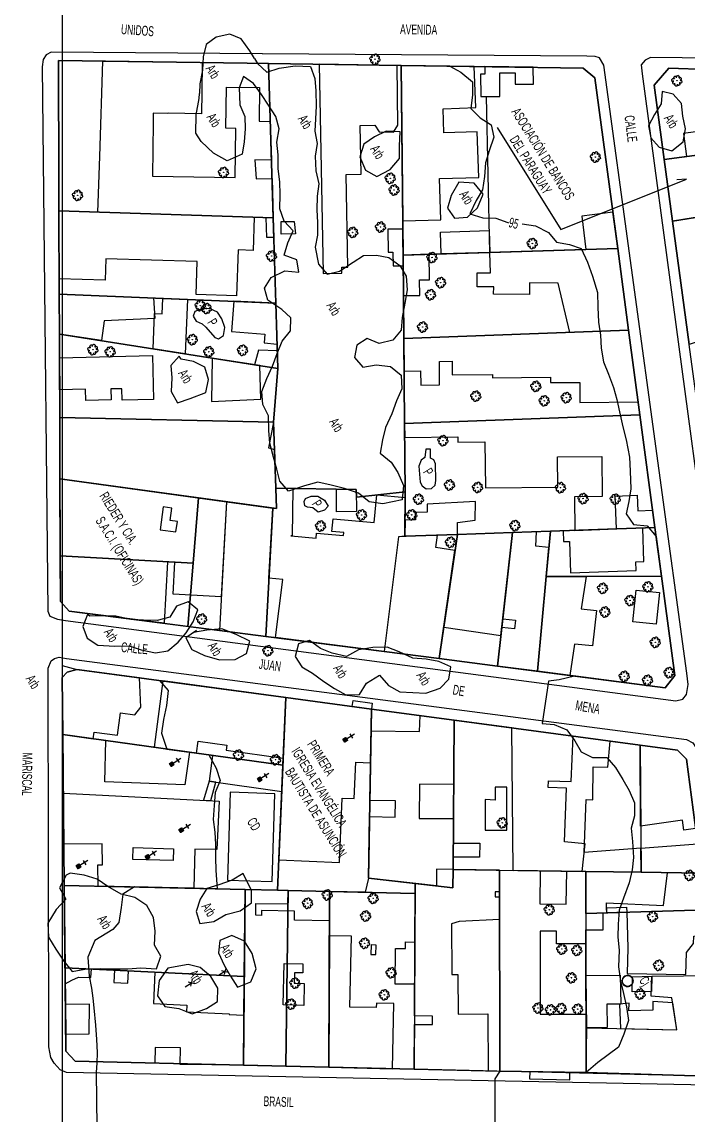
# Model space of a CAD drawing. Header units: millimetres. Extents: x 438774 to 440085, y 7202522 to 7203572.
# Drawn here: x 438774.3 to 438909.6, y 7203032.5 to 7203254.6 of the extents above; entities that cross this region are included whole.
import ezdxf

# ---------------------------------------------------------------- set-up
doc = ezdxf.new("R2010")
doc.units = ezdxf.units.MM
doc.linetypes.add('00', pattern=[10, 0, -10])
for name, color, linetype in [('0505', 1, 'Continuous'), ('0506', 1, 'Continuous'), ('0603', 1, 'Continuous'), ('0604', 7, 'Continuous'), ('0611', 30, 'Continuous'), ('0612', 7, 'Continuous'), ('0703', 6, 'Continuous'), ('0705', 242, 'Continuous'), ('0707', 7, 'Continuous'), ('0801', 10, 'Continuous'), ('0803', 160, 'Continuous'), ('0804', 170, 'Continuous'), ('0807', 10, 'Continuous'), ('0808', 7, 'Continuous'), ('0821', 10, 'Continuous'), ('0822', 7, 'Continuous'), ('0835', 7, 'Continuous'), ('0836', 7, 'Continuous'), ('0845', 10, 'Continuous'), ('0853', 7, 'Continuous'), ('0857', 255, 'Continuous'), ('0858', 7, 'Continuous'), ('0859', 10, 'Continuous'), ('1005', 3, 'Continuous'), ('1006', 3, 'Continuous'), ('1007', 3, 'Continuous')]:
    doc.layers.add(name, color=color, linetype=linetype)
doc.styles.add('02', font='swissc.ttf')

# ---------------------------------------------------------------- blocks, each defined once
blk = doc.blocks.new('13')
for p, q in [((-0.53, 1.12), (0.52, 1.12)), ((0, 1.88), (0, 0)), ((-0.38, -0.01), (0.38, -0.01)), ((-0.38, -0.03), (0.38, -0.03)), ((-0.38, -0.04), (0.38, -0.04)), ((-0.38, -0.06), (0.38, -0.06)), ((-0.38, -0.07), (0.38, -0.07)), ((-0.38, -0.09), (0.38, -0.09)), ((-0.38, -0.1), (0.38, -0.1)), ((-0.38, -0.12), (0.38, -0.12)), ((-0.38, -0.13), (0.38, -0.13)), ((-0.38, -0.15), (0.38, -0.15)), ((-0.38, -0.16), (0.38, -0.16)), ((-0.38, -0.18), (0.38, -0.18)), ((-0.38, -0.19), (0.38, -0.19)), ((-0.38, -0.21), (0.38, -0.21)), ((-0.38, -0.22), (0.38, -0.22)), ((-0.38, -0.24), (0.38, -0.24)), ((-0.38, -0.25), (0.38, -0.25)), ((-0.38, -0.27), (0.38, -0.27)), ((-0.38, -0.28), (0.38, -0.28)), ((-0.38, -0.3), (0.38, -0.3)), ((-0.38, -0.31), (0.38, -0.31)), ((-0.38, -0.33), (0.38, -0.33)), ((-0.38, -0.34), (0.38, -0.34)), ((-0.38, -0.36), (0.38, -0.36)), ((-0.38, -0.37), (0.38, -0.37)), ((-0.38, -0.39), (0.38, -0.39)), ((-0.38, -0.4), (0.38, -0.4)), ((-0.38, -0.42), (0.38, -0.42)), ((-0.38, -0.43), (0.38, -0.43)), ((-0.38, -0.45), (0.38, -0.45)), ((-0.38, -0.46), (0.38, -0.46)), ((-0.38, -0.48), (0.38, -0.48)), ((-0.38, -0.49), (0.38, -0.49)), ((-0.38, -0.51), (0.38, -0.51)), ((-0.38, -0.52), (0.38, -0.52)), ((-0.38, -0.54), (0.38, -0.54)), ((-0.38, -0.55), (0.38, -0.55)), ((-0.38, -0.57), (0.38, -0.57)), ((-0.38, -0.58), (0.38, -0.58)), ((-0.38, -0.6), (0.38, -0.6)), ((-0.38, -0.61), (0.38, -0.61))]:
    blk.add_line(p, q)
blk.add_lwpolyline([(-0.38, -0.62), (-0.38, 0), (0.38, 0), (0.38, -0.62)], close=True)
blk = doc.blocks.new('18')
for points in [[(-0.5, 1), (0.5, 2)], [(-0.5, 2), (0.5, 1)], [(0, 0), (0, 1.5)]]:
    blk.add_lwpolyline(points)
blk = doc.blocks.new('09')
for p, q in [((-0.04, 0.01), (0.04, 0.01)), ((-0.02, 0.03), (0.02, 0.03)), ((0, 0.05), (0, 0.05)), ((-0.04, -0.01), (0.04, -0.01)), ((-0.02, -0.03), (0.02, -0.03))]:
    blk.add_line(p, q)
for points in [[(-0.61, 0.39), (-0.76, 0.34), (-0.88, 0.27), (-0.97, 0.13), (-1, 0), (-0.96, -0.15), (-0.88, -0.26), (-0.83, -0.31), (-0.73, -0.36), (-0.58, -0.38)], [(-0.12, 0.67), (-0.2, 0.77), (-0.32, 0.84), (-0.46, 0.87), (-0.62, 0.83), (-0.74, 0.77), (-0.81, 0.63), (-0.83, 0.49), (-0.83, 0.42), (-0.79, 0.32), (-0.69, 0.22), (-0.62, 0.16)], [(-0.41, 0.6), (-0.39, 0.72), (-0.35, 0.82), (-0.3, 0.88), (-0.18, 0.96), (-0.03, 1), (0.1, 0.96), (0.24, 0.87), (0.31, 0.75), (0.36, 0.62), (0.37, 0.55)], [(0.11, 0.66), (0.19, 0.71), (0.31, 0.78), (0.42, 0.81), (0.49, 0.81), (0.63, 0.78), (0.76, 0.7), (0.82, 0.58), (0.84, 0.41), (0.81, 0.28), (0.75, 0.16), (0.69, 0.06)], [(0.67, -0.42), (0.8, -0.38), (0.91, -0.29), (0.99, -0.14), (1.01, -0.01), (0.95, 0.14), (0.86, 0.24), (0.8, 0.29), (0.7, 0.32), (0.56, 0.34)], [(-0.14, -0.69), (-0.19, -0.75), (-0.3, -0.83), (-0.4, -0.87), (-0.48, -0.87), (-0.61, -0.83), (-0.74, -0.75), (-0.8, -0.63), (-0.83, -0.47), (-0.79, -0.33), (-0.7, -0.18), (-0.64, -0.12)], [(-0.38, -0.63), (-0.34, -0.76), (-0.26, -0.88), (-0.13, -0.97), (0.01, -1.01), (0.15, -0.97), (0.27, -0.88), (0.32, -0.83), (0.36, -0.73), (0.38, -0.57)], [(0.15, -0.7), (0.32, -0.83), (0.46, -0.87), (0.62, -0.85), (0.74, -0.79), (0.83, -0.66), (0.86, -0.52), (0.86, -0.45), (0.83, -0.34), (0.74, -0.24), (0.67, -0.18)]]:
    blk.add_lwpolyline(points)
blk.add_lwpolyline([(0, -0.05), (-0.05, 0), (0, 0.05), (0.05, 0)], close=True)

msp = doc.modelspace()

# ---------------------------------------------------------------- linework, layer by layer
msp.add_lwpolyline([(440081.59, 7203556.96), (438782.49, 7203556.96), (438782.49, 7202523.15), (440081.59, 7202523.15)], close=True)
at = {"layer": '0505', "linetype": 'Continuous', "flags": 128}
for points, elevation in [([(438820.09, 7203246.2), (438861.21, 7203245.61), (438863.45, 7203244.39), (438865.84, 7203242.43), (438865.81, 7203239.76), (438865.49, 7203237.01), (438867.36, 7203235.14), (438869.64, 7203233.66), (438870.15, 7203231.16), (438869.24, 7203228.43), (438868.45, 7203225.96), (438868.24, 7203223.18), (438867.87, 7203220.46), (438866.6, 7203218.3), (438865.27, 7203215.59), (438867.93, 7203214.77), (438870.59, 7203214.7), (438873.02, 7203213.82)], 95), ([(438875.9, 7203213.54), (438878.62, 7203213.19), (438881.29, 7203211.81), (438882.92, 7203209.84), (438885.57, 7203209.4), (438887.91, 7203208.54), (438889.23, 7203205.82), (438890.2, 7203202.94), (438891.24, 7203199.63), (438891.32, 7203196.63), (438891.46, 7203193.57), (438891.84, 7203190.94), (438891.96, 7203188.33), (438892.43, 7203185.55), (438893.45, 7203183.01), (438894.49, 7203180.34), (438895.16, 7203177.92), (438895.71, 7203175.41), (438896.41, 7203172.31), (438897.05, 7203169.66), (438897.74, 7203166.18), (438897.89, 7203163.3), (438898, 7203159.73), (438897.62, 7203157.19), (438897.05, 7203154.64), (438898.57, 7203152.51), (438901.29, 7203152.23), (438903.15, 7203150.07), (438906.93, 7203121.81), (438905.01, 7203119.34), (438886.53, 7203121.71), (438883.46, 7203120.93), (438881.25, 7203120.66), (438879.97, 7203112.08), (438882.41, 7203111.89), (438884.98, 7203110.8), (438886.64, 7203108.55), (438887.91, 7203106.3), (438890.23, 7203105.14), (438893.13, 7203105.19), (438894.86, 7203103.12), (438896.4, 7203100.66), (438897.64, 7203098.46), (438898.77, 7203095.92), (438898.74, 7203093.32), (438898.05, 7203090.8), (438898.36, 7203088.12), (438898.56, 7203084.86), (438898.29, 7203082.31), (438897.64, 7203079.72), (438896.51, 7203076.57), (438895.66, 7203074.13), (438895.42, 7203071.29), (438895.39, 7203068.65), (438895.62, 7203066.01), (438895.5, 7203062.65), (438895.89, 7203059.71), (438896.5, 7203057.22), (438897.11, 7203054.49), (438897.55, 7203051.72), (438896.57, 7203048.92), (438895.51, 7203046.34), (438893.39, 7203044.74), (438891.27, 7203043.2), (438888.91, 7203041.16), (438871.39, 7203041.44), (438870.34, 7203039.9), (438870.35, 7203028.74)], 95), ([(438782.49, 7203123.83), (438785.45, 7203123.05), (438802.26, 7203120.8), (438804, 7203118.78), (438803.68, 7203115.72), (438803.03, 7203112.88), (438802.62, 7203110.08), (438803.77, 7203106.87), (438812.26, 7203105.69), (438813.79, 7203102.99), (438814.54, 7203100.49), (438813.55, 7203098.07), (438813.32, 7203095.44), (438813.16, 7203092.55), (438813.46, 7203089.97), (438813.62, 7203087.46), (438813.6, 7203084.84), (438813.66, 7203082.22), (438813.98, 7203078.47), (438797.14, 7203078.86), (438794.78, 7203077.37), (438794.44, 7203074.68), (438793.97, 7203071.66), (438792.77, 7203070.19), (438789.12, 7203068), (438787.67, 7203064.58), (438787.93, 7203060.71), (438788.46, 7203058.31), (438788.67, 7203056.29), (438788.89, 7203054.27), (438789.26, 7203050.81), (438789.42, 7203047.89), (438789.61, 7203045.22), (438789.5, 7203043.09), (438789.4, 7203041.23), (438789.54, 7203030.04)], 100)]:
    msp.add_lwpolyline(points, dxfattribs=dict(at, elevation=elevation))
at = {"layer": '0505', "linetype": '00', "elevation": 95, "flags": 128}
msp.add_lwpolyline([(438873.02, 7203213.82), (438875.9, 7203213.54)], dxfattribs=at)
at = {"layer": '0603', "linetype": 'Continuous', "flags": 128}
for points in [[(438823.13, 7203248.11), (438780.22, 7203248.43), (438779.2, 7203247.9), (438778.62, 7203246.97), (438778.42, 7203245.47), (438778.68, 7203220.05)], [(438891.67, 7203247.31), (438890.74, 7203247.54), (438889.09, 7203247.64), (438823.14, 7203248.11)], [(438952.82, 7203245.27), (438951.23, 7203246.78), (438949.46, 7203247.12), (438946.92, 7203246.88), (438902.02, 7203247.35), (438900.94, 7203246.81), (438900.09, 7203245.9)], [(438778.68, 7203220.05), (438779.55, 7203134.88)], [(438780.85, 7203043.09), (438780.15, 7203044.2), (438779.76, 7203046.4), (438779.64, 7203123.34)]]:
    msp.add_lwpolyline(points, dxfattribs=at)
at = {"layer": '0611', "linetype": 'Continuous', "flags": 128}
for points in [[(438907.16, 7203116.69), (438908.57, 7203117.04), (438909.28, 7203117.94), (438909.62, 7203120), (438909.35, 7203122.3), (438892.55, 7203245.84), (438891.67, 7203247.31)], [(438900.09, 7203245.9), (438900.32, 7203244.06), (438927.69, 7203040.36)], [(438779.55, 7203134.88), (438780, 7203133.87), (438781.5, 7203133.25), (438783.12, 7203132.98), (438907.16, 7203116.69)], [(438779.64, 7203123.34), (438780.26, 7203124.83), (438780.92, 7203125.24), (438781.84, 7203125.53), (438783.35, 7203125.27), (438909.29, 7203108.84)], [(438909.29, 7203108.84), (438910.63, 7203108.11), (438911.22, 7203107.17), (438911.52, 7203105.7), (438920.12, 7203041.13), (438919.54, 7203039.68), (438918.58, 7203038.86), (438917.03, 7203038.54), (438783.32, 7203041.17), (438782.06, 7203041.72), (438780.85, 7203043.09)]]:
    msp.add_lwpolyline(points, dxfattribs=at)
at = {"layer": '0703', "linetype": 'Continuous', "flags": 128}
for points in [[(438820.08, 7203246.19), (438781.7, 7203246.74), (438781.79, 7203222.02)], [(438820.09, 7203246.2), (438824.38, 7203246.13), (438851.37, 7203245.75), (438851.37, 7203245.75), (438888.34, 7203245.22), (438890.72, 7203243.25), (438895.34, 7203208.56), (438897.56, 7203191.95), (438899.85, 7203174.77), (438902.91, 7203151.87), (438904.22, 7203142.01), (438906.93, 7203121.81), (438905.01, 7203119.34), (438879.04, 7203122.68), (438870.92, 7203123.72), (438859.08, 7203125.24), (438847.91, 7203126.68), (438823.82, 7203129.77), (438814.41, 7203130.98), (438808.03, 7203131.8), (438783.92, 7203134.9), (438782.12, 7203136.88), (438782.08, 7203146.14), (438782.02, 7203161.74), (438781.98, 7203174.2), (438781.91, 7203191.18), (438781.88, 7203199.31), (438781.82, 7203216.2), (438781.79, 7203222.02)], [(438921.57, 7203244.63), (438905.75, 7203245.23), (438902.71, 7203241.74), (438904.75, 7203226.63), (438906.45, 7203214.13), (438909.85, 7203189.04)]]:
    msp.add_lwpolyline(points, dxfattribs=at)
msp.add_lwpolyline([(438909.32, 7203104.79), (438907.47, 7203106.66), (438899.88, 7203107.68), (438862.09, 7203112.76), (438845.31, 7203115.01), (438827.88, 7203117.36), (438785.45, 7203123.05), (438783.52, 7203122.52), (438782.5, 7203121.38), (438782.61, 7203109.81), (438782.9, 7203079.18), (438783.07, 7203062.41), (438783.23, 7203045.5), (438785.09, 7203043.44), (438819.28, 7203042.64), (438827.93, 7203042.43), (438836.67, 7203042.23), (438854.01, 7203041.82), (438871.39, 7203041.44), (438888.91, 7203041.16), (438915.57, 7203040.37), (438917.5, 7203042.72), (438913.35, 7203074.19), (438912.37, 7203081.65)], close=True, dxfattribs=at)
at = {"layer": '0705', "linetype": 'Continuous', "flags": 128}
for points in [[(438781.79, 7203222.02), (438781.7, 7203246.74), (438820.08, 7203246.19)], [(438820.09, 7203246.2), (438824.38, 7203246.13), (438825.36, 7203214.82), (438781.82, 7203216.2), (438781.79, 7203222.02)]]:
    msp.add_lwpolyline(points, dxfattribs=at)
for points in [[(438824.38, 7203246.13), (438851.37, 7203245.75), (438851.72, 7203207.22), (438851.88, 7203190.29), (438852.04, 7203173.04), (438852.16, 7203159.15), (438842.29, 7203158.02), (438842.19, 7203159.63), (438825.85, 7203159.86), (438825.4, 7203173.31), (438826.32, 7203184.21), (438825.9, 7203197.47), (438825.36, 7203214.82)], [(438851.37, 7203245.75), (438888.34, 7203245.22), (438890.72, 7203243.25), (438895.34, 7203208.56), (438851.72, 7203207.22)], [(438921.57, 7203244.63), (438923.33, 7203231.95), (438923.72, 7203229.15), (438925.39, 7203217.16), (438906.45, 7203214.13), (438904.75, 7203226.63), (438902.71, 7203241.74), (438905.75, 7203245.23)], [(438906.45, 7203214.13), (438925.39, 7203217.16), (438926.55, 7203208.77), (438930.77, 7203210.24), (438934.84, 7203197.51), (438927.44, 7203195.01), (438909.85, 7203189.04), (438909.85, 7203189.04)], [(438781.82, 7203216.2), (438825.36, 7203214.82), (438825.9, 7203197.47), (438781.88, 7203199.31)], [(438781.82, 7203216.2), (438781.88, 7203199.31), (438825.9, 7203197.47), (438825.36, 7203214.82)], [(438851.72, 7203207.22), (438895.34, 7203208.56), (438895.34, 7203208.56), (438897.56, 7203191.95), (438851.88, 7203190.29)], [(438781.88, 7203199.31), (438825.9, 7203197.47), (438826.32, 7203184.21), (438781.91, 7203191.18)], [(438781.91, 7203191.18), (438826.32, 7203184.21), (438825.4, 7203173.31), (438781.98, 7203174.2)], [(438851.88, 7203190.29), (438897.56, 7203191.95), (438899.85, 7203174.77), (438852.04, 7203173.04)], [(438781.98, 7203174.2), (438825.4, 7203173.31), (438825.85, 7203159.86), (438825.99, 7203155.72), (438825.26, 7203155.81), (438815.85, 7203157.1), (438810.19, 7203157.88), (438782.02, 7203161.74)], [(438852.04, 7203173.04), (438899.85, 7203174.77), (438902.91, 7203151.87), (438881.66, 7203151.13), (438873.95, 7203150.86), (438862.76, 7203150.47), (438852.11, 7203150.09), (438852.16, 7203159.15)], [(438782.02, 7203161.74), (438810.19, 7203157.88), (438809.1, 7203144.64), (438782.08, 7203146.14)], [(438825.85, 7203159.86), (438842.19, 7203159.63), (438842.29, 7203158.02), (438852.16, 7203159.15), (438852.11, 7203150.09), (438862.76, 7203150.47), (438859.08, 7203125.24), (438847.91, 7203126.68), (438823.82, 7203129.77), (438825.26, 7203155.81), (438825.99, 7203155.72)], [(438810.19, 7203157.88), (438815.85, 7203157.1), (438825.26, 7203155.81), (438823.82, 7203129.77), (438814.41, 7203130.98), (438808.03, 7203131.8), (438809.1, 7203144.64)], [(438862.76, 7203150.47), (438873.95, 7203150.86), (438870.92, 7203123.72), (438859.08, 7203125.24)], [(438873.95, 7203150.86), (438881.66, 7203151.13), (438880.82, 7203141.9), (438879.04, 7203122.68), (438870.92, 7203123.72)], [(438881.66, 7203151.13), (438902.91, 7203151.87), (438904.22, 7203142.01), (438880.82, 7203141.9)], [(438782.08, 7203146.14), (438809.1, 7203144.64), (438808.03, 7203131.8), (438783.92, 7203134.9), (438782.12, 7203136.88)], [(438880.82, 7203141.9), (438904.22, 7203142.01), (438906.93, 7203121.81), (438905.01, 7203119.34), (438879.04, 7203122.68)], [(438782.61, 7203109.81), (438782.5, 7203121.38), (438783.52, 7203122.52), (438785.45, 7203123.05), (438827.88, 7203117.36), (438827.29, 7203103.6)], [(438827.88, 7203117.36), (438845.31, 7203115.01), (438844.74, 7203080.63), (438854.16, 7203079.56), (438854.15, 7203077.56), (438836.78, 7203077.96), (438828.36, 7203078.14), (438826.22, 7203078.2), (438827.29, 7203103.6)], [(438845.31, 7203115.01), (438862.09, 7203112.76), (438861.89, 7203082.41), (438861.86, 7203078.69), (438854.16, 7203079.56), (438844.74, 7203080.63)], [(438873.86, 7203111.18), (438899.88, 7203107.68), (438907.47, 7203106.66), (438909.32, 7203104.79), (438912.37, 7203081.65), (438900.08, 7203081.83), (438888.87, 7203082), (438874.07, 7203082.23), (438874.07, 7203082.23)], [(438782.61, 7203109.81), (438827.29, 7203103.6), (438826.22, 7203078.2), (438819.63, 7203078.35), (438782.9, 7203079.18)], [(438871.32, 7203082.27), (438861.89, 7203082.41), (438861.86, 7203078.69), (438854.16, 7203079.56), (438854.15, 7203077.56), (438854.01, 7203041.82), (438871.39, 7203041.44)], [(438888.87, 7203082), (438888.88, 7203073.46), (438888.91, 7203041.16), (438871.39, 7203041.44), (438871.32, 7203082.27)], [(438888.87, 7203082), (438900.08, 7203081.83), (438912.37, 7203081.65), (438913.35, 7203074.19), (438888.88, 7203073.46)], [(438782.9, 7203079.18), (438819.63, 7203078.35), (438819.45, 7203060.68), (438783.07, 7203062.41)], [(438819.63, 7203078.35), (438826.22, 7203078.2), (438828.36, 7203078.14), (438827.93, 7203042.43), (438819.28, 7203042.64), (438819.45, 7203060.68)], [(438828.36, 7203078.14), (438836.78, 7203077.96), (438836.67, 7203042.23), (438827.93, 7203042.43)], [(438836.78, 7203077.96), (438854.15, 7203077.56), (438854.01, 7203041.82), (438836.67, 7203042.23)], [(438913.35, 7203074.19), (438888.88, 7203073.46), (438888.91, 7203041.16), (438915.57, 7203040.37), (438917.5, 7203042.72)], [(438783.07, 7203062.41), (438819.45, 7203060.68), (438819.28, 7203042.64), (438785.09, 7203043.44), (438783.23, 7203045.5)]]:
    msp.add_lwpolyline(points, close=True, dxfattribs=at)
at = {"layer": '0705'}
msp.add_lwpolyline([(438873.86, 7203111.18), (438862.09, 7203112.76), (438861.89, 7203082.41), (438871.32, 7203082.27), (438874.07, 7203082.23)], close=True, dxfattribs=at)
at = {"layer": '0707', "linetype": 'Continuous', "flags": 128}
for points in [[(438820.08, 7203246.19), (438781.7, 7203246.74), (438781.79, 7203222.02)], [(438781.91, 7203191.18), (438826.32, 7203184.21), (438825.9, 7203197.47), (438825.36, 7203214.82), (438824.38, 7203246.13)], [(438905.01, 7203119.34), (438906.93, 7203121.81), (438904.22, 7203142.01), (438902.91, 7203151.87), (438899.85, 7203174.77), (438897.56, 7203191.95), (438895.34, 7203208.56), (438890.72, 7203243.25), (438888.34, 7203245.22), (438851.37, 7203245.75), (438824.38, 7203246.13), (438820.09, 7203246.2)], [(438851.37, 7203245.75), (438851.72, 7203207.22), (438851.88, 7203190.29), (438852.04, 7203173.04), (438852.16, 7203159.15), (438852.11, 7203150.09), (438850.81, 7203150.02), (438847.91, 7203126.68)], [(439016.18, 7203039.16), (438985.52, 7203039.63), (438967.62, 7203039.91), (438957.19, 7203040.08), (438943.04, 7203040.3), (438931.61, 7203040.48), (438929.74, 7203042.35), (438927.08, 7203061.92), (438925.23, 7203075.53), (438923.36, 7203089.37), (438921.92, 7203099.95), (438920.8, 7203108.21), (438916.21, 7203142.07), (438914.27, 7203156.4), (438911.94, 7203173.63), (438909.85, 7203189.04), (438906.45, 7203214.13), (438904.75, 7203226.63), (438902.71, 7203241.74), (438905.75, 7203245.23), (438921.57, 7203244.63)], [(438869.34, 7203207.75), (438868.67, 7203239.44)], [(438904.75, 7203226.63), (438923.72, 7203229.15)], [(438781.79, 7203222.02), (438781.82, 7203216.2), (438781.88, 7203199.31), (438781.91, 7203191.18), (438781.98, 7203174.2), (438782.02, 7203161.74), (438782.12, 7203136.88), (438783.92, 7203134.9), (438814.41, 7203130.98), (438823.82, 7203129.77), (438847.91, 7203126.68), (438859.08, 7203125.24), (438870.92, 7203123.72), (438905.01, 7203119.34)], [(438925.39, 7203217.16), (438906.45, 7203214.13)], [(438781.82, 7203216.2), (438825.36, 7203214.82)], [(438851.72, 7203207.22), (438869.34, 7203207.75), (438895.34, 7203208.56)], [(438825.9, 7203197.47), (438781.88, 7203199.31)], [(438851.88, 7203190.29), (438897.56, 7203191.95)], [(438781.98, 7203174.2), (438825.4, 7203173.31), (438825.85, 7203159.86), (438825.99, 7203155.72), (438825.26, 7203155.81), (438815.85, 7203157.1), (438782.02, 7203161.74)], [(438899.85, 7203174.77), (438852.04, 7203173.04)], [(438825.85, 7203159.86), (438842.19, 7203159.63), (438842.29, 7203158.02), (438852.16, 7203159.15)], [(438815.85, 7203157.1), (438814.41, 7203130.98)], [(438825.26, 7203155.81), (438823.82, 7203129.77)], [(438852.11, 7203150.09), (438862.76, 7203150.47), (438873.95, 7203150.86), (438881.66, 7203151.13), (438902.91, 7203151.87)], [(438862.76, 7203150.47), (438859.08, 7203125.24)], [(438873.95, 7203150.86), (438870.92, 7203123.72)], [(438881.66, 7203151.13), (438880.82, 7203141.9), (438904.22, 7203142.01)], [(438880.82, 7203141.9), (438879.04, 7203122.68)], [(438827.88, 7203117.36), (438827.29, 7203103.6), (438826.48, 7203084.34)], [(438845.31, 7203115.01), (438844.74, 7203080.63), (438844.04, 7203077.79), (438836.78, 7203077.96), (438819.63, 7203078.35), (438782.9, 7203079.18)], [(438844.74, 7203080.63), (438854.16, 7203079.56), (438861.86, 7203078.69), (438861.89, 7203082.41), (438862.09, 7203112.76)], [(438782.61, 7203109.81), (438827.29, 7203103.6)], [(438899.88, 7203107.68), (438900.08, 7203081.83)], [(438861.89, 7203082.41), (438871.32, 7203082.27), (438888.87, 7203082), (438900.08, 7203081.83), (438912.37, 7203081.65)], [(438871.32, 7203082.27), (438871.39, 7203041.44)], [(438888.87, 7203082), (438888.88, 7203073.46), (438888.91, 7203041.16)], [(438854.16, 7203079.56), (438854.01, 7203041.82)], [(438819.63, 7203078.35), (438819.28, 7203042.64)], [(438836.67, 7203042.23), (438836.78, 7203077.96)], [(438888.88, 7203073.46), (438913.35, 7203074.19)]]:
    msp.add_lwpolyline(points, dxfattribs=at)
msp.add_lwpolyline([(438907.47, 7203106.66), (438909.32, 7203104.79), (438912.37, 7203081.65), (438913.35, 7203074.19), (438917.5, 7203042.72), (438915.57, 7203040.37), (438854.01, 7203041.82), (438836.67, 7203042.23), (438819.28, 7203042.64), (438785.09, 7203043.44), (438783.23, 7203045.5), (438782.9, 7203079.18), (438782.61, 7203109.81), (438782.5, 7203121.38), (438783.52, 7203122.52), (438785.45, 7203123.05), (438827.88, 7203117.36), (438845.31, 7203115.01), (438862.09, 7203112.76), (438899.88, 7203107.68), (438907.47, 7203106.66)], close=True, dxfattribs=at)
at = {"layer": '0801', "linetype": 'Continuous', "flags": 128}
for points in [[(438790.1, 7203227.26), (438790.72, 7203246.61), (438810.92, 7203246.33), (438810.83, 7203240.35)], [(438800.96, 7203234.11), (438800.8, 7203223.26), (438817.62, 7203223.02), (438817.76, 7203232.95), (438815.73, 7203232.98), (438815.85, 7203241.36), (438822.56, 7203241.26), (438822.47, 7203234.41), (438824.75, 7203234.37), (438824.99, 7203226.48), (438821.63, 7203226.6), (438821.88, 7203222.69), (438825.11, 7203222.79), (438825.36, 7203214.82), (438789.74, 7203215.95), (438790.1, 7203227.26)], [(438810.83, 7203240.35), (438810.77, 7203235.93), (438803.98, 7203236.03)], [(438803.97, 7203236.02), (438800.99, 7203236.06), (438800.96, 7203234.11)]]:
    msp.add_lwpolyline(points, dxfattribs=at)
for points in [[(438834.69, 7203245.98), (438835.48, 7203203.47), (438839.28, 7203203.54), (438839.26, 7203204.78), (438840.52, 7203204.8), (438840.18, 7203223.62), (438843.19, 7203223.68), (438843.01, 7203233.56), (438845.99, 7203233.62), (438846.87, 7203232.29), (438849.77, 7203232.21), (438850.66, 7203233.63), (438850.52, 7203245.77), (438834.69, 7203245.98)], [(438851.37, 7203245.75), (438851.66, 7203214.16), (438859.4, 7203214.39), (438859.12, 7203222.76), (438867.1, 7203223.02), (438866.79, 7203232.28), (438860.04, 7203232.06), (438859.88, 7203236.96), (438866.49, 7203237.18), (438866.19, 7203245.54), (438851.37, 7203245.75)], [(438867.52, 7203239.43), (438871.41, 7203239.47), (438871.37, 7203244.24), (438874.49, 7203244.28), (438874.52, 7203241.93), (438878.23, 7203241.98), (438878.19, 7203245.37), (438868.37, 7203245.51), (438868.35, 7203243.98), (438867.48, 7203243.99), (438867.52, 7203239.43)], [(438925.39, 7203217.16), (438927.83, 7203199.61), (438926.03, 7203199.36), (438925.46, 7203203.46), (438916.84, 7203202.26), (438918.2, 7203191.88), (438909.85, 7203189.04), (438906.45, 7203214.13), (438914.53, 7203215.42), (438914.92, 7203213.01), (438917.37, 7203213.4), (438916.99, 7203215.81), (438925.39, 7203217.16)], [(438781.82, 7203216.2), (438821.46, 7203214.94), (438821.25, 7203208.19), (438818.2, 7203208.29), (438817.91, 7203198.96), (438809.71, 7203199.22), (438809.91, 7203205.89), (438791.31, 7203206.48), (438791.18, 7203202.15), (438781.87, 7203202.42), (438781.82, 7203216.2)], [(438825.36, 7203214.82), (438825.48, 7203210.83), (438824.02, 7203210.79), (438823.89, 7203214.86), (438825.36, 7203214.82)], [(438895.34, 7203208.56), (438894.35, 7203215.97), (438888.02, 7203215.12), (438888.86, 7203208.36), (438895.34, 7203208.56)], [(438826.98, 7203211.46), (438826.95, 7203214.02), (438829.61, 7203214.06), (438829.9, 7203211.51), (438826.98, 7203211.46)], [(438851.74, 7203205.06), (438851.68, 7203212.52), (438848.63, 7203212.49), (438848.67, 7203207.8), (438849.67, 7203207.81), (438849.7, 7203205.04), (438851.74, 7203205.06)], [(438869.34, 7203207.75), (438859.48, 7203207.45), (438859.33, 7203211.91), (438869.24, 7203212.22), (438869.34, 7203207.75)], [(438869.34, 7203207.75), (438895.34, 7203208.56), (438897.56, 7203191.95), (438885.6, 7203191.51), (438883.22, 7203201.52), (438877.4, 7203201.56), (438877.39, 7203199.22), (438870.13, 7203199.26), (438870.14, 7203200.75), (438866.8, 7203200.77), (438866.81, 7203203.65), (438869.47, 7203203.61), (438869.34, 7203207.75)], [(438851.72, 7203207.22), (438851.8, 7203198.99), (438855.13, 7203199.01), (438855.1, 7203202.19), (438857.08, 7203202.21), (438857.04, 7203207.38), (438851.72, 7203207.22)], [(438781.88, 7203199.31), (438801.02, 7203198.52), (438801.27, 7203194.34), (438791.01, 7203193.9), (438790.45, 7203189.84), (438781.91, 7203191.18), (438781.88, 7203199.31)], [(438800.96, 7203188.19), (438801.21, 7203195.34), (438802.79, 7203195.28), (438802.94, 7203198.43), (438807.92, 7203198.23), (438807.46, 7203187.17), (438800.96, 7203188.19)], [(438825.9, 7203197.47), (438817.36, 7203197.83), (438816.89, 7203191.67), (438823.64, 7203191.15), (438823.5, 7203189.38), (438826.16, 7203189.13), (438825.9, 7203197.47)], [(438897.56, 7203191.95), (438851.88, 7203190.29), (438851.94, 7203183.66), (438855.29, 7203183.69), (438855.31, 7203180.81), (438859.15, 7203180.85), (438859.11, 7203185.62), (438861.69, 7203185.65), (438861.71, 7203182.91), (438869.93, 7203182.98), (438869.93, 7203182.32), (438881.65, 7203182.43), (438881.67, 7203181.31), (438887.61, 7203181.36), (438887.65, 7203177.25), (438899.5, 7203177.39), (438897.56, 7203191.95)], [(438781.93, 7203186.32), (438800.82, 7203186.81), (438801.05, 7203177.89), (438794.66, 7203177.73), (438794.6, 7203180.08), (438792.37, 7203180.03), (438792.43, 7203177.82), (438787.28, 7203177.68), (438787.22, 7203179.99), (438781.95, 7203179.87), (438781.93, 7203186.32)], [(438812.79, 7203177.48), (438822.86, 7203177.94), (438822.62, 7203184.79), (438812.92, 7203186.31), (438812.79, 7203177.48)], [(438821.52, 7203184.96), (438826.32, 7203184.21), (438826.2, 7203187.75), (438822.36, 7203187.94), (438821.52, 7203184.96)], [(438899.85, 7203174.77), (438852.04, 7203173.04), (438852.06, 7203170.19), (438862.86, 7203170.29), (438862.87, 7203169.22), (438868.36, 7203169.28), (438868.45, 7203159.92), (438883.14, 7203160.06), (438883.09, 7203166.23), (438892.12, 7203166.31), (438892.2, 7203158.18), (438886.56, 7203158.12), (438886.64, 7203151.3), (438895.06, 7203151.6), (438894.83, 7203158.26), (438899.3, 7203158.42), (438899.41, 7203155.26), (438902.44, 7203155.38), (438899.85, 7203174.77)], [(438852.15, 7203158.01), (438852.11, 7203150.09), (438850.81, 7203150.02), (438847.91, 7203126.68), (438825.79, 7203129.52), (438827.31, 7203141.31), (438824.47, 7203141.58), (438825.26, 7203155.81), (438825.99, 7203155.72), (438825.85, 7203159.86), (438829.33, 7203159.82), (438829.19, 7203150.2), (438828.9, 7203150.2), (438834.06, 7203149.73), (438834.15, 7203150.73), (438839.65, 7203150.23), (438839.7, 7203150.88), (438837.29, 7203151.1), (438837.52, 7203153.63), (438845.88, 7203152.88), (438846.38, 7203158.49), (438852.15, 7203158.01)], [(438842.19, 7203159.63), (438842.25, 7203155.12), (438838.23, 7203155.08), (438838.18, 7203159.69), (438842.19, 7203159.63)], [(438866.42, 7203157.16), (438856.6, 7203156.65), (438856.61, 7203155.03), (438854.19, 7203154.9), (438854.23, 7203153.42), (438852.13, 7203153.37), (438852.11, 7203150.09), (438862.76, 7203150.47), (438862.82, 7203152.91), (438866.4, 7203153.38), (438866.42, 7203157.16)], [(438862.76, 7203150.47), (438860.02, 7203131.61), (438871.61, 7203129.91), (438873.95, 7203150.86), (438862.76, 7203150.47)], [(438879.04, 7203122.68), (438881.36, 7203147.82), (438878.68, 7203148.06), (438878.85, 7203151.03), (438873.95, 7203150.86), (438871.99, 7203133.36), (438874.6, 7203133.06), (438874.4, 7203131.28), (438871.79, 7203131.57), (438870.92, 7203123.72), (438879.04, 7203122.68)], [(438900.41, 7203151.78), (438884.24, 7203151.22), (438884.32, 7203149.02), (438885.54, 7203149.06), (438885.76, 7203142.7), (438899.11, 7203143.17), (438899.05, 7203144.9), (438900.64, 7203144.95), (438900.41, 7203151.78)], [(438850.81, 7203150.02), (438847.91, 7203126.68), (438859.08, 7203125.24), (438862.28, 7203147.22), (438858.39, 7203147.79), (438858.71, 7203150.33), (438850.81, 7203150.02)], [(438879.04, 7203122.68), (438880.82, 7203141.9), (438888.9, 7203141.94), (438887.92, 7203135.38), (438891.04, 7203135), (438890.21, 7203127.85), (438886.57, 7203128.16), (438885.62, 7203121.83), (438879.04, 7203122.68)], [(438903.14, 7203132.24), (438898.43, 7203132.73), (438899.1, 7203139.17), (438903.82, 7203138.68), (438903.14, 7203132.24)], [(438798.21, 7203121.34), (438785.45, 7203123.05), (438783.52, 7203122.52), (438782.5, 7203121.38), (438782.61, 7203109.81), (438788.77, 7203108.96), (438788.95, 7203110.33), (438793.71, 7203109.67), (438794.34, 7203114.24), (438797.25, 7203113.84), (438798.46, 7203115.35), (438798.21, 7203121.34)], [(438827.88, 7203117.36), (438802.93, 7203120.71), (438801.13, 7203107.23), (438809.76, 7203106.04), (438810.1, 7203108.45), (438815.91, 7203107.64), (438815.78, 7203106.68), (438827.35, 7203105.03), (438827.88, 7203117.36)], [(438862.09, 7203112.76), (438862, 7203099.67), (438855.07, 7203099.72), (438855.02, 7203092.8), (438861.96, 7203092.75), (438861.89, 7203082.41), (438858.5, 7203082.44), (438858.5, 7203079.07), (438844.74, 7203080.63), (438844.94, 7203093.14), (438850.1, 7203093.05), (438850.16, 7203096.33), (438845, 7203096.41), (438845.23, 7203110.59), (438855.04, 7203110.42), (438855.17, 7203113.69), (438862.09, 7203112.76)], [(438862.09, 7203112.76), (438861.92, 7203087.78), (438867.3, 7203087.75), (438867.28, 7203084.88), (438861.91, 7203084.92), (438861.89, 7203082.41), (438888.14, 7203082.01), (438888.73, 7203087.61), (438884.52, 7203088.05), (438884.95, 7203098.93), (438881.21, 7203099.08), (438881.25, 7203100.44), (438885.9, 7203100.27), (438886.26, 7203109.51), (438862.09, 7203112.76)], [(438899.88, 7203107.68), (438900.03, 7203086.71), (438888.54, 7203085.84), (438888.93, 7203096.61), (438890.26, 7203096.58), (438890.38, 7203103.28), (438893.34, 7203103.21), (438893.77, 7203108.5), (438899.88, 7203107.68)], [(438899.88, 7203107.68), (438907.47, 7203106.66), (438909.32, 7203104.79), (438911.17, 7203090.75), (438908.75, 7203090.43), (438908.49, 7203092.4), (438900, 7203091.21), (438899.88, 7203107.68)], [(438868.44, 7203096.64), (438868.43, 7203090.41), (438872.82, 7203090.41), (438872.83, 7203099.15), (438870.42, 7203099.15), (438870.41, 7203096.46), (438868.44, 7203096.64)], [(438912.37, 7203081.65), (438900.08, 7203081.83), (438900.03, 7203086.71), (438911.58, 7203087.63), (438912.37, 7203081.65)], [(438861.89, 7203082.41), (438871.32, 7203082.27), (438871.33, 7203077.88), (438870.46, 7203077.86), (438870.46, 7203076.84), (438871.33, 7203076.85), (438871.34, 7203072.28), (438863.13, 7203071.81), (438861.57, 7203071.4), (438861.64, 7203061.09), (438862.87, 7203061.1), (438862.92, 7203053.02), (438868.94, 7203053.06), (438869.02, 7203041.46), (438854.01, 7203041.82), (438854.04, 7203050.93), (438857.68, 7203050.91), (438857.68, 7203052.64), (438854.06, 7203052.65), (438854.16, 7203079.56), (438861.86, 7203078.69), (438861.89, 7203082.41)], [(438888.87, 7203082), (438888.88, 7203067.32), (438882.92, 7203067.31), (438882.92, 7203069.88), (438879.58, 7203069.88), (438879.59, 7203052.99), (438888.9, 7203053.01), (438888.91, 7203041.16), (438871.39, 7203041.44), (438871.32, 7203082.27), (438879.58, 7203082.15), (438879.49, 7203075.43), (438884.89, 7203075.36), (438884.99, 7203082.06), (438888.87, 7203082)], [(438905.44, 7203081.75), (438888.87, 7203082), (438888.88, 7203073.46), (438893.12, 7203073.59), (438893.06, 7203075.66), (438904.61, 7203075.08), (438905.44, 7203081.75)], [(438836.76, 7203072.01), (438829.67, 7203072.11), (438829.7, 7203073.97), (438822.97, 7203074.07), (438822.96, 7203073.08), (438821.79, 7203073.11), (438821.83, 7203075.52), (438828.33, 7203075.42), (438828.36, 7203078.14), (438819.63, 7203078.35), (438819.28, 7203042.64), (438819.63, 7203078.35), (438819.28, 7203042.64), (438836.67, 7203042.23), (438836.76, 7203072.01)], [(438914.04, 7203069.02), (438917.5, 7203042.72), (438915.57, 7203040.37), (438888.91, 7203041.16), (438888.88, 7203070.12), (438892.4, 7203070.12), (438892.39, 7203073.57), (438897.16, 7203073.71), (438897.36, 7203066.51), (438897.28, 7203061.26), (438909.21, 7203061.08), (438909.28, 7203065.54), (438910.71, 7203067.38), (438910.79, 7203068.85), (438914.04, 7203069.02)], [(438836.67, 7203042.23), (438849.57, 7203041.92), (438849.88, 7203055.18), (438846.31, 7203055.26), (438846.28, 7203054.35), (438840.94, 7203054.47), (438841.27, 7203068.84), (438836.75, 7203068.94), (438836.67, 7203042.23)], [(438854.11, 7203067.67), (438854.08, 7203059.08), (438850.15, 7203059.1), (438850.18, 7203066.33), (438852.21, 7203066.33), (438852.21, 7203067.68), (438854.11, 7203067.67)], [(438819.28, 7203042.64), (438806.46, 7203042.77), (438806.49, 7203046.21), (438801.36, 7203046.27), (438801.33, 7203043.03), (438785.09, 7203043.44), (438783.23, 7203045.5), (438783.2, 7203048.96), (438787.95, 7203049.03), (438788.01, 7203055.02), (438783.14, 7203054.97), (438783.1, 7203058.43), (438783.09, 7203059.17), (438784.47, 7203059.94), (438785.82, 7203060.56), (438788.33, 7203060.44), (438788.41, 7203062.21), (438793.08, 7203061.99), (438792.95, 7203059.44), (438795.8, 7203059.31), (438795.92, 7203061.8), (438801.31, 7203061.55), (438801, 7203055.16), (438807.8, 7203054.84), (438807.73, 7203053.49), (438816.42, 7203053.07), (438816.42, 7203052.96), (438819.37, 7203052.8), (438819.28, 7203042.64)], [(438827.35, 7203054.89), (438827.56, 7203063.29), (438831.39, 7203063.21), (438831.34, 7203061.39), (438829.65, 7203061.43), (438829.6, 7203059.31), (438831.65, 7203059.27), (438831.55, 7203054.79), (438827.35, 7203054.89)], [(438915.14, 7203060.89), (438917.5, 7203042.72), (438915.57, 7203040.37), (438888.91, 7203041.16), (438889.06, 7203050.26), (438907.33, 7203049.83), (438906.36, 7203056.34), (438902.15, 7203056.69), (438902.24, 7203060.73), (438915.14, 7203060.89)]]:
    msp.add_lwpolyline(points, close=True, dxfattribs=at)
at = {"layer": '0803', "linetype": 'Continuous', "flags": 128}
for points in [[(438809.68, 7203193.81), (438810.92, 7203193.24), (438811.69, 7203192.58), (438813.46, 7203190.48), (438814.21, 7203190.19), (438815.24, 7203190.86), (438815.51, 7203192.49), (438814.93, 7203194.27), (438814.01, 7203195.62), (438812.39, 7203196.4), (438810.61, 7203196.25), (438809.42, 7203195.77), (438809.09, 7203194.82), (438809.68, 7203193.81)], [(438854.95, 7203164.32), (438855.17, 7203161.09), (438855.58, 7203160.35), (438856.43, 7203159.77), (438857.48, 7203159.84), (438858.24, 7203160.46), (438858.41, 7203161.41), (438858.3, 7203164.8), (438857.98, 7203165.63), (438857.33, 7203165.94), (438857.28, 7203167.81), (438856.36, 7203167.77), (438856.16, 7203166.08), (438855.4, 7203165.55), (438854.95, 7203164.32)], [(438831.88, 7203157.78), (438833.06, 7203158.24), (438834.44, 7203158.27), (438835.76, 7203157.45), (438836.52, 7203156.21), (438835.77, 7203155.43), (438834.46, 7203155.03), (438833.41, 7203155.85), (438832.33, 7203156.03), (438831.76, 7203156.3), (438831.67, 7203157.15), (438831.88, 7203157.78)], [(438845.31, 7203115.01), (438841.41, 7203115.53), (438841.57, 7203116.75), (438845.47, 7203116.22), (438845.31, 7203115.01)], [(438812.31, 7203100.36), (438811.21, 7203096.48), (438812.67, 7203096.4), (438813.71, 7203100.16), (438812.31, 7203100.36)], [(438893.12, 7203073.59), (438893.09, 7203074.61), (438897.15, 7203074.73), (438897.16, 7203073.71), (438893.12, 7203073.59)], [(438845.22, 7203067.08), (438845.16, 7203065.17), (438846.18, 7203065.14), (438846.24, 7203067.05), (438845.22, 7203067.08)], [(438889.06, 7203050.26), (438888.9, 7203060.85), (438895.84, 7203060.95), (438895.94, 7203055.08), (438893.12, 7203055.04), (438893.19, 7203050.32), (438889.06, 7203050.26)], [(438902.24, 7203060.73), (438902.17, 7203057.64), (438898.26, 7203057.57), (438898.34, 7203060.62), (438902.24, 7203060.73)], [(438895.88, 7203050.13), (438907.33, 7203049.83), (438906.51, 7203055.32), (438902.44, 7203055.57), (438902.45, 7203053.81), (438897.62, 7203053.69), (438897.68, 7203055.22), (438895.68, 7203055.08), (438895.88, 7203050.13)], [(438885.64, 7203041.07), (438877.48, 7203041.27), (438877.44, 7203039.88), (438885.6, 7203039.68), (438885.64, 7203041.07)]]:
    msp.add_lwpolyline(points, close=True, dxfattribs=at)
at = {"layer": '0807', "linetype": 'Continuous', "flags": 128}
for points in [[(438827.88, 7203117.36), (438826.48, 7203084.34), (438838.81, 7203083.82), (438839.36, 7203096.92), (438841.8, 7203096.81), (438842.11, 7203104.22), (438845.13, 7203104.08), (438845.31, 7203115.01), (438827.88, 7203117.36)], [(438791.35, 7203108.6), (438808.32, 7203106.23), (438807.4, 7203099.62), (438791.13, 7203100.19), (438791.35, 7203108.6)], [(438827.29, 7203103.6), (438813.03, 7203105.58), (438812.31, 7203100.36), (438827.07, 7203098.27), (438827.29, 7203103.6)], [(438809.41, 7203086.53), (438809.23, 7203078.58), (438789.8, 7203079.03), (438789.75, 7203083.37), (438790.65, 7203083.37), (438790.61, 7203087.64), (438782.82, 7203087.56), (438782.73, 7203097.9), (438814.39, 7203096.32), (438813.9, 7203086.48), (438809.41, 7203086.53)], [(438805.07, 7203086.63), (438805.02, 7203084.23), (438796.84, 7203084.41), (438796.89, 7203086.85), (438805.07, 7203086.63)]]:
    msp.add_lwpolyline(points, close=True, dxfattribs=at)
at = {"layer": '0821', "linetype": 'Continuous', "flags": 128}
for points in [[(438909.31, 7203227.23), (438923.72, 7203229.15), (438922.83, 7203235.54), (438917.74, 7203234.84), (438917.97, 7203233.22), (438908.68, 7203231.92), (438909.31, 7203227.23)], [(438906.45, 7203214.13), (438922.72, 7203216.73), (438922.2, 7203219.98), (438924.94, 7203220.41), (438924.28, 7203225.1), (438922.76, 7203225.18), (438922.18, 7203228.95), (438904.75, 7203226.63), (438906.45, 7203214.13)], [(438815.85, 7203157.1), (438814.78, 7203137.78), (438804.99, 7203138.32), (438805.36, 7203144.85), (438803.87, 7203144.93), (438803.19, 7203132.43), (438783.92, 7203134.9), (438782.12, 7203136.88), (438782.02, 7203161.74), (438815.85, 7203157.1)], [(438825.26, 7203155.81), (438815.85, 7203157.1), (438814.41, 7203130.98), (438823.82, 7203129.77), (438825.26, 7203155.81)], [(438803, 7203156.08), (438802.39, 7203151.41), (438805.56, 7203150.97), (438805.87, 7203153.09), (438804.41, 7203153.3), (438804.77, 7203155.83), (438803, 7203156.08)]]:
    msp.add_lwpolyline(points, close=True, dxfattribs=at)
at = {"layer": '0822', "linetype": 'Continuous', "flags": 128}
msp.add_lwpolyline([(438870.83, 7203233.12), (438883.75, 7203212.44), (438909.28, 7203222.64), (438907.32, 7203222.52)], dxfattribs=at)
at = {"layer": '0835', "linetype": 'Continuous', "flags": 128}
msp.add_lwpolyline([(438816.62, 7203098.09), (438816.07, 7203080.22), (438825.13, 7203079.94), (438825.68, 7203097.81), (438816.62, 7203098.09)], close=True, dxfattribs=at)
at = {"layer": '0845', "linetype": 'Continuous', "flags": 128}
msp.add_lwpolyline([(438781.98, 7203174.2), (438825.4, 7203173.31), (438824.39, 7203168.08), (438825.59, 7203167.71), (438825.99, 7203155.72), (438782.02, 7203161.74), (438781.98, 7203174.2)], close=True, dxfattribs=at)
at = {"layer": '0857', "linetype": 'Continuous', "flags": 128}
msp.add_lwpolyline([(438898.32, 7203060.37), (438898.19, 7203060.54), (438898.02, 7203060.68), (438897.83, 7203060.8), (438897.62, 7203060.87), (438897.4, 7203060.9), (438897.18, 7203060.88), (438896.96, 7203060.83), (438896.76, 7203060.73), (438896.59, 7203060.59), (438896.45, 7203060.42), (438896.33, 7203060.23), (438896.26, 7203060.02), (438896.23, 7203059.8), (438896.25, 7203059.58), (438896.31, 7203059.37), (438896.41, 7203059.17), (438896.54, 7203058.99), (438896.71, 7203058.85), (438896.9, 7203058.74), (438897.11, 7203058.67), (438897.33, 7203058.64), (438897.55, 7203058.66), (438897.77, 7203058.71), (438897.96, 7203058.81), (438898.14, 7203058.94), (438898.28, 7203059.11), (438898.4, 7203059.31), (438898.47, 7203059.51), (438898.49, 7203059.73), (438898.47, 7203059.95), (438898.42, 7203060.17), (438898.32, 7203060.37)], close=True, dxfattribs=at)
at = {"layer": '0857'}
msp.add_circle((438897.36, 7203059.77, 100.85), 1.1, dxfattribs=at)
at = {"layer": '0859', "linetype": 'Continuous', "flags": 128}
msp.add_lwpolyline([(438783.14, 7203054.97), (438783.2, 7203048.96), (438787.95, 7203049.03), (438788.01, 7203055.02), (438783.14, 7203054.97)], close=True, dxfattribs=at)
at = {"layer": '1005'}
for points in [[(438821.56, 7203247.13), (438820.62, 7203248.69), (438818.84, 7203251.18), (438816.51, 7203252.12), (438813.76, 7203251.48), (438811.73, 7203250.02), (438811.11, 7203247.52), (438810.96, 7203244.79), (438810.44, 7203242), (438810.34, 7203240.04)], [(438821.56, 7203247.13), (438822.14, 7203246.17), (438824.02, 7203244.41), (438826.54, 7203245.21), (438829.81, 7203245.67), (438832.92, 7203245.57), (438833.8, 7203243.07), (438833.99, 7203240.56), (438834.05, 7203237.47), (438833.94, 7203234.9), (438833.83, 7203232.38), (438834.27, 7203229.9), (438833.9, 7203227.35), (438834.03, 7203224.33), (438834.64, 7203221.7), (438834.27, 7203219.21), (438834.22, 7203216.45), (438834.34, 7203213.86), (438834.35, 7203211.28), (438833.85, 7203208.8), (438834.58, 7203205.35), (438836.31, 7203203.34), (438838.84, 7203203.99), (438841.56, 7203205.81), (438843.7, 7203207.15), (438846.34, 7203207.24), (438848.82, 7203206.73), (438851.06, 7203205.14), (438852.39, 7203202.95), (438852.57, 7203200.19), (438852.11, 7203197.44), (438851.58, 7203194.54), (438851.34, 7203191.97), (438849.65, 7203189.93), (438846.87, 7203189.27), (438844.46, 7203190.27), (438842.34, 7203188.94), (438841.85, 7203186.44), (438843.54, 7203184.43), (438846.27, 7203184.91), (438849.17, 7203184.58), (438851.34, 7203182.85), (438851.5, 7203180.04), (438850.39, 7203177.6), (438849.43, 7203174.95), (438848.17, 7203172.17), (438847.57, 7203169.72), (438847.11, 7203166.99), (438849.33, 7203165.17), (438850.7, 7203163.04), (438851.82, 7203160.39), (438851.52, 7203157.49), (438847.6, 7203156.68), (438844.86, 7203157.11), (438842.7, 7203158.87), (438839.81, 7203159.78), (438837.12, 7203160.48), (438834.42, 7203161.08), (438831.7, 7203160.37), (438828.43, 7203159.27), (438826.7, 7203161.27), (438826.06, 7203163.76), (438825.39, 7203166.2), (438824.68, 7203169), (438824.43, 7203171.57), (438824.36, 7203174.59), (438823.26, 7203176.89), (438823.04, 7203179.54), (438824.08, 7203182.15), (438825.21, 7203184.64), (438826.13, 7203187.23), (438827.17, 7203189.75), (438828.88, 7203191.86), (438828.95, 7203194.51), (438827.08, 7203196.19), (438824.27, 7203198.06), (438823.59, 7203200.53), (438824.96, 7203202.66), (438827.68, 7203204.01), (438830.57, 7203203.75), (438830.16, 7203206.28), (438827.55, 7203207.24), (438828.31, 7203209.68), (438829.38, 7203212.18), (438827.54, 7203214.1), (438826.67, 7203216.59), (438826.75, 7203219.5), (438826.71, 7203222.11), (438826.37, 7203224.76), (438826.35, 7203227.6), (438826.06, 7203230.14), (438826.56, 7203232.9), (438825.88, 7203235.37), (438824.39, 7203237.66), (438822.97, 7203239.87), (438821.35, 7203242.06), (438819.31, 7203243.53), (438818.43, 7203241.17), (438818.54, 7203237.73), (438819.55, 7203235.4), (438819.64, 7203232.85), (438819.42, 7203230.21), (438819.01, 7203227.7), (438816, 7203226.38), (438813.25, 7203227.95), (438810.72, 7203230.27), (438809.64, 7203231.98), (438809.71, 7203235.71), (438810.29, 7203239.01), (438810.34, 7203240.04)]]:
    msp.add_lwpolyline(points, dxfattribs=at)
for points in [[(438904.39, 7203240.44), (438904.18, 7203237.92), (438902.84, 7203235.81), (438901.57, 7203233.47), (438902.04, 7203231.02), (438903.79, 7203229.14), (438906.33, 7203228.43), (438908.65, 7203230.2), (438909.12, 7203232.84), (438908.6, 7203235.44), (438908.27, 7203238.02), (438906.62, 7203239.94)], [(438848.28, 7203232.37), (438845.91, 7203231.25), (438843.79, 7203229.73), (438842.97, 7203227.2), (438844.08, 7203224.45), (438846.38, 7203223.17), (438849.1, 7203224.61), (438850.98, 7203226.88), (438851.03, 7203229.44), (438851.12, 7203232.29)], [(438863.03, 7203222.03), (438861.48, 7203219.34), (438860.73, 7203216.79), (438862.15, 7203214.7), (438864.79, 7203214.93), (438866.88, 7203216.8), (438867.98, 7203219.57), (438866.19, 7203221.85)], [(438806.21, 7203186.69), (438804.54, 7203184.8), (438804.74, 7203182.26), (438804.63, 7203179.51), (438805.91, 7203177.18), (438808.46, 7203178.08), (438811.64, 7203179.32), (438812.2, 7203181.92), (438811.44, 7203184.44), (438809.16, 7203185.64), (438806.66, 7203186.07)], [(438787.61, 7203134.21), (438786.7, 7203131.8), (438787.58, 7203129.39), (438789.74, 7203127.96), (438793.18, 7203127.78), (438796.07, 7203127.87), (438798.5, 7203127.06), (438801.46, 7203126.42), (438803.95, 7203126.8), (438806.05, 7203128.57), (438807.68, 7203130.48), (438809.08, 7203132.71), (438810.03, 7203135.14), (438808.1, 7203136.81), (438805.68, 7203135.92), (438804.35, 7203133.68), (438801.77, 7203132.99), (438798.99, 7203133.05), (438796.4, 7203133.22), (438793.36, 7203133.86), (438790.69, 7203133.94), (438788.08, 7203133.84)], [(438809.76, 7203130.93), (438807.58, 7203129.5), (438808.81, 7203127.11), (438811.4, 7203125.86), (438814.42, 7203124.99), (438817.62, 7203125.05), (438819.9, 7203126.31), (438820.61, 7203128.8), (438817.81, 7203130.15), (438814.88, 7203131.27), (438811.86, 7203131), (438809.18, 7203130.56)], [(438830.51, 7203128.27), (438829.78, 7203125.71), (438831.13, 7203123.57), (438833.35, 7203122.32), (438835.64, 7203120.6), (438837.82, 7203119.18), (438840.07, 7203117.9), (438842.86, 7203117.99), (438844.32, 7203120.26), (438846.93, 7203121.86), (438848.8, 7203119.81), (438851.09, 7203118.49), (438853.68, 7203118.37), (438856.37, 7203118.26), (438859.24, 7203119.27), (438861.02, 7203121.08), (438861.42, 7203123.58), (438859, 7203124.66), (438856.44, 7203125.15), (438853.72, 7203125.37), (438850.93, 7203126.64), (438848.47, 7203127.55), (438845.59, 7203127.49), (438842.7, 7203127.03), (438840.27, 7203125.68), (438837.3, 7203126.34), (438834.93, 7203127.28), (438832.72, 7203128.9)], [(438783.28, 7203081.27), (438781.94, 7203078.69), (438783.19, 7203076.35), (438781.23, 7203074.25), (438779.55, 7203071.53), (438779.68, 7203068.67), (438781.21, 7203066.19), (438782.79, 7203063.75), (438784.48, 7203061.71), (438787.05, 7203062.14), (438790.19, 7203062.28), (438792.83, 7203062.25), (438795.79, 7203062.24), (438798.45, 7203062.43), (438801.63, 7203062.25), (438802.5, 7203064.79), (438801.2, 7203067.04), (438801.38, 7203069.87), (438801.03, 7203072.65), (438799.64, 7203075.09), (438797.23, 7203076.7), (438794.44, 7203077.4), (438791.75, 7203078.95), (438789.59, 7203080.47), (438786.94, 7203081.23), (438784.08, 7203081.64)], [(438819.23, 7203081.62), (438817.02, 7203080.26), (438814.28, 7203079.31), (438811.88, 7203078.57), (438810.48, 7203076.36), (438809.71, 7203073.88), (438810.42, 7203071.43), (438813.28, 7203071.87), (438815.74, 7203073.26), (438818.64, 7203074), (438820.94, 7203075.61), (438820.97, 7203078.15)], [(438814.53, 7203068.01), (438814.22, 7203065.47), (438815.39, 7203062.97), (438816.66, 7203060.72), (438818.12, 7203058.53), (438820.8, 7203059.56), (438821.87, 7203062.24), (438821.08, 7203065.32), (438819.52, 7203067.83), (438816.91, 7203068.98)], [(438803.94, 7203062.34), (438802.18, 7203059.85), (438801.85, 7203056.72), (438803.36, 7203054.6), (438806.15, 7203054.17), (438808.9, 7203053.09), (438811.79, 7203054.16), (438814.01, 7203055.58), (438814.13, 7203058.33), (438812.67, 7203060.7), (438810.5, 7203062.47), (438808.08, 7203063.12)]]:
    msp.add_lwpolyline(points, close=True, dxfattribs=at)

# ---------------------------------------------------------------- block references
at = {"layer": '0807', "rotation": 302}
for p in [(438840.25, 7203108.91), (438804.99, 7203103.96), (438822.86, 7203100.89), (438806.92, 7203090.55), (438800.06, 7203085.12), (438786.06, 7203083.21)]:
    msp.add_blockref('13', p, dxfattribs=at)
at = {"layer": '0853', "rotation": 302}
for p in [(438814.26, 7203060.94, 97.01), (438807.46, 7203058.6, 119.9)]:
    msp.add_blockref('18', p, dxfattribs=at)
at = {"layer": '1007', "rotation": 302}
for p in [(438846.03, 7203247.02), (438907.38, 7203242.64), (438890.81, 7203227.14), (438815.27, 7203224.02), (438849.14, 7203222.84), (438849.91, 7203220.46), (438785.62, 7203219.36), (438841.51, 7203211.84), (438847.15, 7203212.92), (438877.99, 7203209.58), (438825.01, 7203207.03), (438857.61, 7203206.74), (438859.37, 7203201.64), (438857.32, 7203199.17), (438810.53, 7203196.97), (438811.79, 7203196.38), (438855.7, 7203192.6), (438808.93, 7203190.06), (438788.72, 7203188.01), (438792.23, 7203187.58), (438812.27, 7203187.59), (438819.14, 7203187.9), (438878.71, 7203180.56), (438866.51, 7203178.58), (438884.9, 7203178.28), (438880.41, 7203177.62), (438859.85, 7203169.53), (438861.17, 7203160.52), (438866.88, 7203160.03), (438883.71, 7203159.98), (438854.86, 7203157.65), (438888.31, 7203157.77), (438894.86, 7203157.64), (438843.3, 7203154.44), (438853.5, 7203154.46), (438834.98, 7203152.18), (438874.46, 7203152.29), (438861.37, 7203148.9), (438892.29, 7203139.53), (438901.48, 7203139.83), (438897.84, 7203137.06), (438892.75, 7203134.73), (438810.83, 7203133.28), (438824.29, 7203126.85), (438902.98, 7203128.56), (438905.77, 7203122.42), (438896.68, 7203121.65), (438901.4, 7203120.86), (438818.29, 7203105.66), (438825.82, 7203104.7), (438871.88, 7203091.89), (438909.91, 7203081.21), (438836.35, 7203077.25), (438845.66, 7203076.54), (438832.34, 7203075.56), (438881.45, 7203074.22), (438844.14, 7203072.95), (438902.42, 7203072.82), (438843.92, 7203067.43), (438883.99, 7203066.24), (438887.03, 7203066), (438903.66, 7203062.96), (438849.32, 7203061.43), (438885.94, 7203060.41), (438829.78, 7203059.32), (438847.92, 7203056.95), (438899.89, 7203057.11), (438828.97, 7203055.06), (438879.15, 7203054.26), (438881.68, 7203053.9), (438883.86, 7203054.18), (438887.21, 7203054.04)]:
    msp.add_blockref('09', p, dxfattribs=at)

# ---------------------------------------------------------------- texts
at = {"layer": '0506', "style": '02', "width": 0.75}
msp.add_text('95', height=2, rotation=346, dxfattribs=at).set_placement((438873.04, 7203212.96))
at = {"layer": '0604', "style": '02', "width": 0.75}
for s, rotation, p in [('UNIDOS', 356, (438794.37, 7203252.14)), ('AVENIDA', 359, (438851.11, 7203252.11)), ('MARISCAL', 269, (438774.44, 7203106.17))]:
    msp.add_text(s, height=2, rotation=rotation, dxfattribs=at).set_placement(p)
at = {"layer": '0612', "style": '02', "width": 0.75}
for s, rotation, p in [('CALLE', 277, (438896.71, 7203235.48)), ('CALLE', 355, (438794.38, 7203126.6)), ('JUAN', 353, (438822.35, 7203123.19)), ('DE', 350, (438861.7, 7203118)), ('MENA', 350, (438886.61, 7203114.81)), ('BRASIL', 358, (438823.36, 7203034.34))]:
    msp.add_text(s, height=2, rotation=rotation, dxfattribs=at).set_placement(p)
at = {"layer": '0804', "style": '02', "width": 0.75}
for p in [(438811.88, 7203193.53), (438855.7, 7203163.14), (438833.11, 7203156.67)]:
    msp.add_text('P', height=2, rotation=302, dxfattribs=at).set_placement(p)
at = {"layer": '0808', "style": '02', "width": 0.75}
for s, p in [('PRIMERA', (438832.15, 7203107.86)), ('IGRESIA EVANGÉLICA', (438828.97, 7203106.42)), ('BAUTISTA DE ASUNCIÓN', (438827.66, 7203102.27))]:
    msp.add_text(s, height=2, rotation=302, dxfattribs=at).set_placement(p)
at = {"layer": '0822', "style": '02', "width": 0.75}
for s, p in [('ASOCIACIÓN DE BANCOS', (438873.66, 7203236.33)), ('DEL PARAGUAY', (438873.29, 7203230.69)), ('RIEDER Y CIA. ', (438789.96, 7203158.3)), ('S.A.C.I. (OFICINAS)', (438789.16, 7203153.28))]:
    msp.add_text(s, height=2, rotation=302, dxfattribs=at).set_placement(p)
at = {"layer": '0836', "style": '02', "width": 0.75}
msp.add_text('CD', height=2, rotation=302, dxfattribs=at).set_placement((438819.93, 7203092.14))
at = {"layer": '0858', "style": '02', "width": 0.75}
msp.add_text('Cj', height=2, rotation=302, dxfattribs=at).set_placement((438899.59, 7203059.9))
at = {"layer": '1006', "style": '02', "width": 0.75}
for p in [(438811.53, 7203245.1), (438811.73, 7203235.25), (438830.28, 7203234.9), (438904.65, 7203235.03), (438844.98, 7203228.77), (438863.07, 7203219.55), (438836.08, 7203196.97), (438805.96, 7203183.2), (438836.63, 7203173.34), (438790.87, 7203130.63), (438811.98, 7203127.83), (438837.44, 7203123.28), (438774.99, 7203121.15), (438854.35, 7203121.83), (438810.71, 7203074.88), (438789.53, 7203072.33), (438814.44, 7203066.49), (438808.05, 7203061.21)]:
    msp.add_text('Arb', height=2, rotation=302, dxfattribs=at).set_placement(p)

doc.saveas('drawing.dxf')
